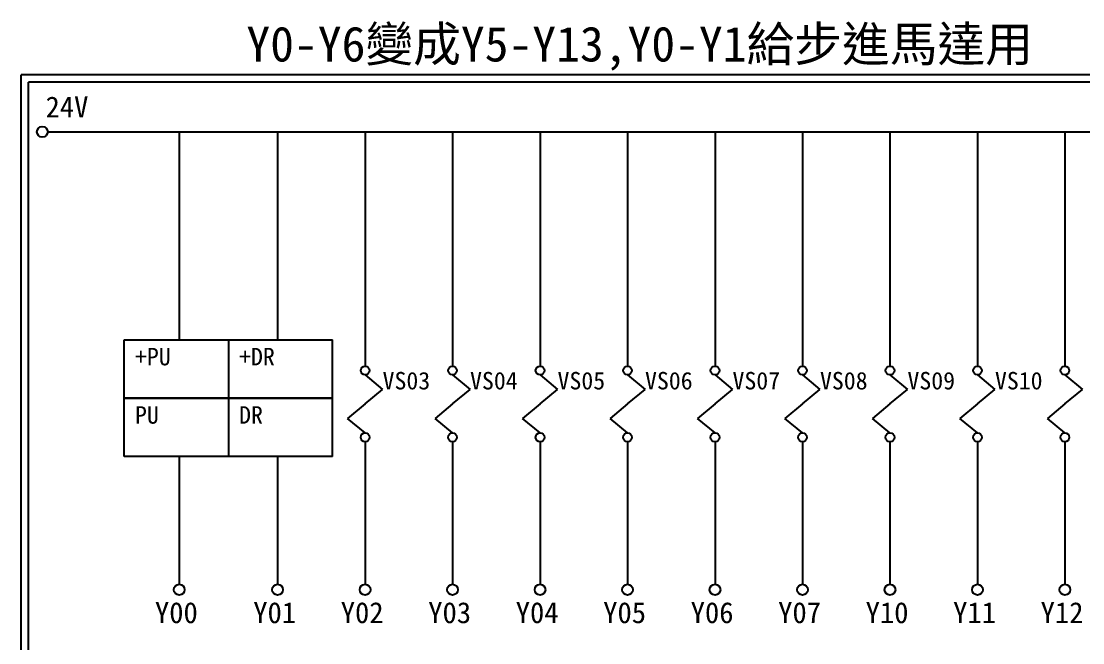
# Model space of a CAD drawing. Extents: x 926 to 1213, y 3 to 216.
# Drawn here: x 925.7 to 1107.8, y 109.6 to 216.2 of the extents above; entities that cross this region are included whole.
import ezdxf

# ---------------------------------------------------------------- set-up
doc = ezdxf.new("R2010")
doc.units = 0
doc.layers.add('圖框層', color=7, linetype='CONTINUOUS')
doc.layers.add('標尺寸層', color=3, linetype='CONTINUOUS')
doc.styles.add('STSL', font='KAIU.TTF')

msp = doc.modelspace()

# ---------------------------------------------------------------- linework, layer by layer
at = {"layer": '圖框層', "color": 7}
for p, q in [((1212.74, 206.97), (925.74, 206.97)), ((925.74, 3), (925.74, 206.97)), ((1211.49, 205.72), (926.99, 205.72)), ((926.99, 4.25), (926.99, 205.72))]:
    msp.add_line(p, q, dxfattribs=at)
at = {"layer": '標尺寸層', "color": 7}
for p, q in [((930.28, 197.22), (1207.88, 197.22)), ((952.84, 197.22), (952.84, 161.52)), ((969.7, 197.22), (969.7, 161.52)), ((984.7, 197.22), (984.7, 157.03)), ((999.7, 197.22), (999.7, 157.03)), ((1014.7, 197.22), (1014.7, 157.03)), ((1029.7, 197.22), (1029.7, 157.03)), ((1044.7, 197.22), (1044.7, 157.03)), ((1059.7, 197.22), (1059.7, 157.03)), ((1074.7, 197.22), (1074.7, 157.03)), ((1089.7, 197.22), (1089.7, 157.03)), ((1104.7, 197.22), (1104.7, 157.03)), ((984.7, 155.53), (987.7, 153.04)), ((999.7, 155.53), (1002.7, 153.04)), ((1014.7, 155.53), (1017.7, 153.04)), ((1029.7, 155.53), (1032.7, 153.04)), ((1044.7, 155.53), (1047.7, 153.04)), ((1059.7, 155.53), (1062.7, 153.04)), ((1074.7, 155.53), (1077.7, 153.04)), ((1089.7, 155.53), (1092.7, 153.04)), ((1104.7, 155.53), (1107.7, 153.04)), ((984.7, 150.55), (987.7, 153.04)), ((999.7, 150.55), (1002.7, 153.04)), ((1014.7, 150.55), (1017.7, 153.04)), ((1029.7, 150.55), (1032.7, 153.04)), ((1044.7, 150.55), (1047.7, 153.04)), ((1059.7, 150.55), (1062.7, 153.04)), ((1074.7, 150.55), (1077.7, 153.04)), ((1089.7, 150.55), (1092.7, 153.04)), ((1104.7, 150.55), (1107.7, 153.04)), ((984.7, 150.55), (981.7, 148.06)), ((999.7, 150.55), (996.7, 148.06)), ((1014.7, 150.55), (1011.7, 148.06)), ((1029.7, 150.55), (1026.7, 148.06)), ((1044.7, 150.55), (1041.7, 148.06)), ((1059.7, 150.55), (1056.7, 148.06)), ((1074.7, 150.55), (1071.7, 148.06)), ((1089.7, 150.55), (1086.7, 148.06)), ((1104.7, 150.55), (1101.7, 148.06)), ((984.7, 145.57), (981.7, 148.06)), ((999.7, 145.57), (996.7, 148.06)), ((1014.7, 145.57), (1011.7, 148.06)), ((1029.7, 145.57), (1026.7, 148.06)), ((1044.7, 145.57), (1041.7, 148.06)), ((1059.7, 145.57), (1056.7, 148.06)), ((1074.7, 145.57), (1071.7, 148.06)), ((1089.7, 145.57), (1086.7, 148.06)), ((1104.7, 145.57), (1101.7, 148.06)), ((984.7, 144.07), (984.7, 119.62)), ((999.7, 144.07), (999.7, 119.62)), ((1014.7, 144.07), (1014.7, 119.62)), ((1029.7, 144.07), (1029.7, 119.62)), ((1044.7, 144.07), (1044.7, 119.62)), ((1059.7, 144.07), (1059.7, 119.62)), ((1074.7, 144.07), (1074.7, 119.62)), ((1089.7, 144.07), (1089.7, 119.62)), ((1104.7, 144.07), (1104.7, 119.62)), ((952.84, 141.52), (952.84, 119.62)), ((969.7, 141.52), (969.7, 119.62))]:
    msp.add_line(p, q, dxfattribs=at)
at = {"layer": '標尺寸層'}
for p, q in [((943.42, 161.52), (979.12, 161.52)), ((943.42, 151.52), (943.42, 161.52)), ((961.27, 161.52), (961.27, 151.52)), ((979.12, 151.52), (979.12, 161.52)), ((943.42, 151.52), (979.12, 151.52)), ((943.42, 141.52), (943.42, 151.52)), ((979.12, 151.52), (943.42, 151.52)), ((961.27, 151.52), (961.27, 141.52)), ((979.12, 141.52), (979.12, 151.52)), ((979.12, 141.52), (943.42, 141.52))]:
    msp.add_line(p, q, dxfattribs=at)
at = {"layer": '標尺寸層', "color": 7}
for centre, radius in [((929.36, 197.22), 0.92), ((984.7, 156.28), 0.751), ((999.7, 156.28), 0.751), ((1014.7, 156.28), 0.751), ((1029.7, 156.28), 0.751), ((1044.7, 156.28), 0.751), ((1059.7, 156.28), 0.751), ((1074.7, 156.28), 0.751), ((1089.7, 156.28), 0.751), ((1104.7, 156.28), 0.751), ((984.7, 144.82), 0.751), ((999.7, 144.82), 0.751), ((1014.7, 144.82), 0.751), ((1029.7, 144.82), 0.751), ((1044.7, 144.82), 0.751), ((1059.7, 144.82), 0.751), ((1074.7, 144.82), 0.751), ((1089.7, 144.82), 0.751), ((1104.7, 144.82), 0.751), ((952.84, 118.7), 0.92), ((969.7, 118.7), 0.92), ((984.7, 118.7), 0.92), ((999.7, 118.7), 0.92), ((1014.7, 118.7), 0.92), ((1029.7, 118.7), 0.92), ((1044.7, 118.7), 0.92), ((1059.7, 118.7), 0.92), ((1074.7, 118.7), 0.92), ((1089.7, 118.7), 0.92), ((1104.7, 118.7), 0.92)]:
    msp.add_circle(centre, radius, dxfattribs=at)

# ---------------------------------------------------------------- texts
at = {"layer": '圖框層', "color": 4, "style": 'STSL'}
for s, height, p in [('Y0-Y6變成Y5-Y13,Y0-Y1給步進馬達用', 6, (964.35, 209.28)), ('24V', 3.6, (929.91, 199.68)), ('+PU', 3, (945.25, 157.17)), ('+DR', 3, (963.1, 157.17)), ('VS03', 3, (987.7, 153.04)), ('VS04', 3, (1002.7, 153.04)), ('VS05', 3, (1017.7, 153.04)), ('VS06', 3, (1032.7, 153.04)), ('VS07', 3, (1047.7, 153.04)), ('VS08', 3, (1062.7, 153.04)), ('VS09', 3, (1077.7, 153.04)), ('VS10', 3, (1092.7, 153.04)), ('PU', 3, (945.25, 147.17)), ('DR', 3, (963.1, 147.17)), ('Y00', 3.6, (948.67, 112.96)), ('Y01', 3.6, (965.53, 112.96)), ('Y02', 3.6, (980.53, 112.96)), ('Y03', 3.6, (995.53, 112.96)), ('Y04', 3.6, (1010.53, 112.96)), ('Y05', 3.6, (1025.53, 112.96)), ('Y06', 3.6, (1040.53, 112.96)), ('Y07', 3.6, (1055.53, 112.96)), ('Y10', 3.6, (1070.53, 112.96)), ('Y11', 3.6, (1085.53, 112.96)), ('Y12', 3.6, (1100.53, 112.96))]:
    msp.add_text(s, height=height, dxfattribs=at).set_placement(p)

doc.saveas('drawing.dxf')
